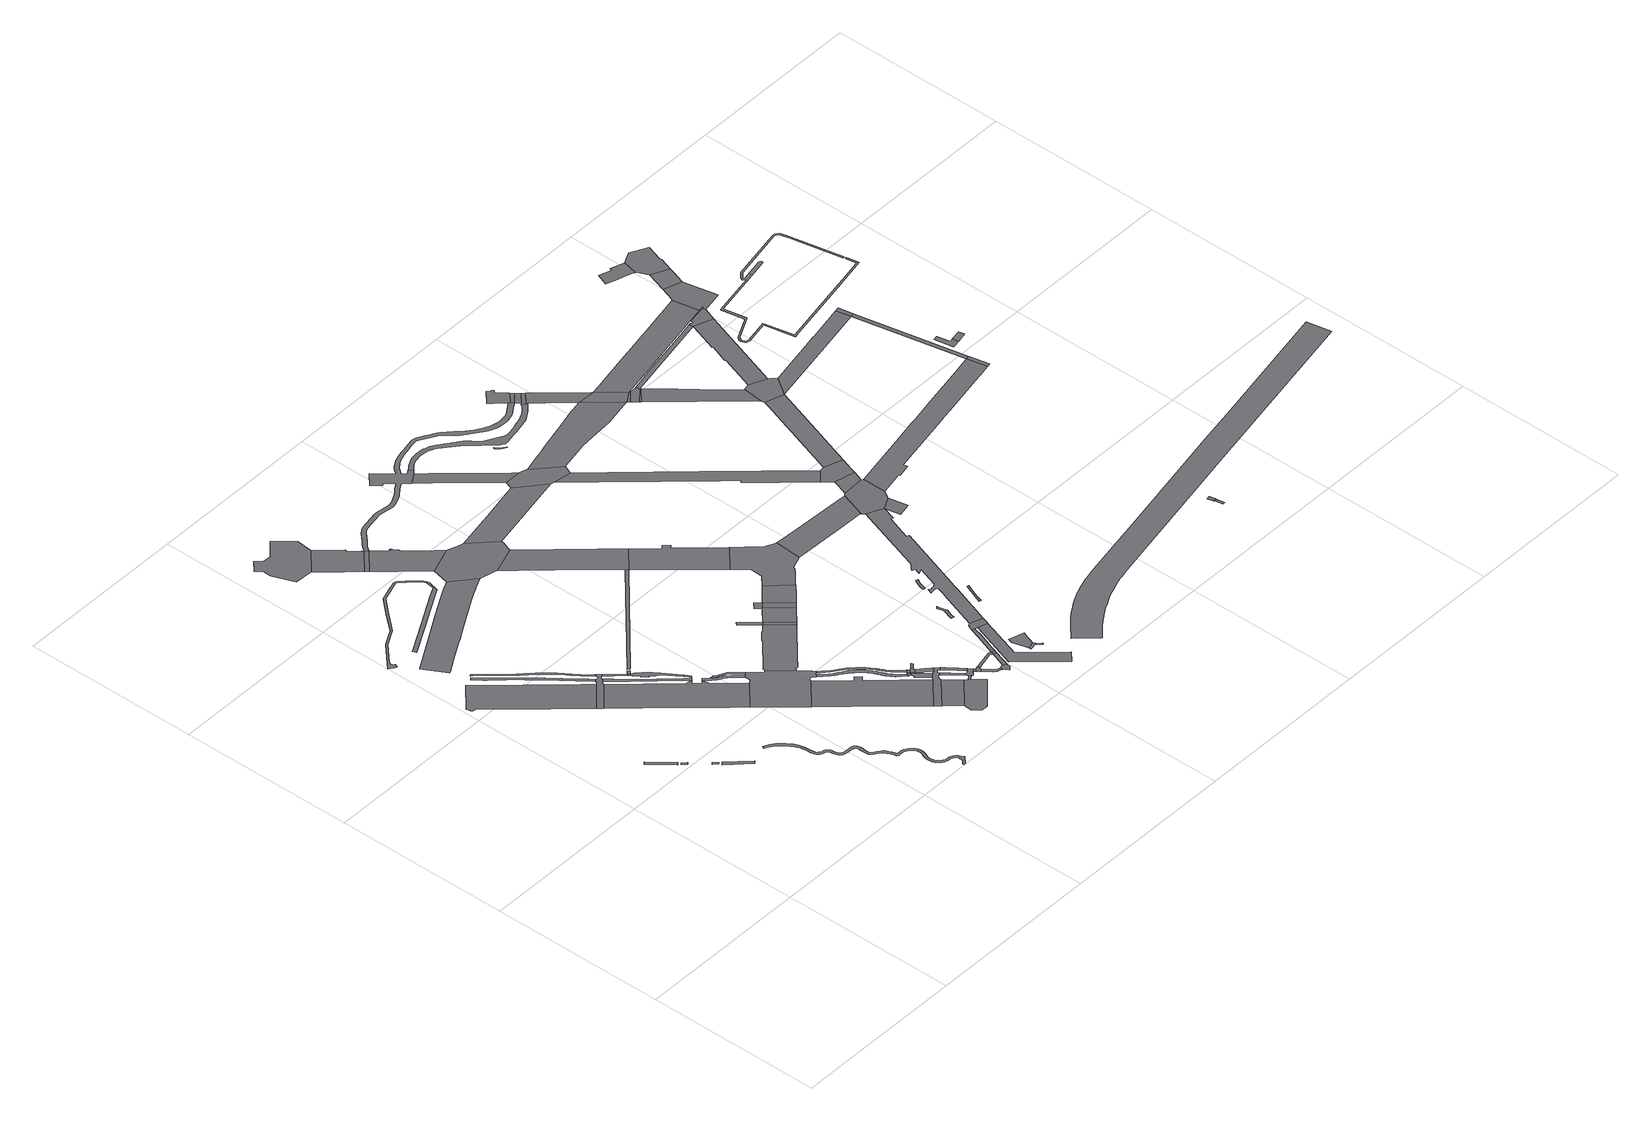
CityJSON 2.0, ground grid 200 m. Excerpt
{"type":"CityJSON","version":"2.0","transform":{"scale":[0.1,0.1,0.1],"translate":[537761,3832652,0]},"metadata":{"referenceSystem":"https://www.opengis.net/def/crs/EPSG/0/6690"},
"CityObjects":{
"road1":{"type":"Road","geometry":[{"type":"MultiSurface","lod":"1","boundaries":[[[0,1,2,3]]]}]},
"road2":{"type":"Road","geometry":[{"type":"MultiSurface","lod":"1","boundaries":[[[4,5,6,7]]]}]},
"road3":{"type":"Road","geometry":[{"type":"MultiSurface","lod":"1","boundaries":[[[8,9,10,11]]]}]},
"road4":{"type":"Road","geometry":[{"type":"MultiSurface","lod":"1","boundaries":[[[12,13,14,15]]]}]},
"road5":{"type":"Road","attributes":{"RoadStructureAttribute.sectionType":"1"},"geometry":[{"type":"MultiSurface","lod":"1","boundaries":[[[16,17,18,19,20,21,22,23,24,25,26]]]}]},
"road6":{"type":"Road","attributes":{"RoadStructureAttribute.sectionType":"1"},"geometry":[{"type":"MultiSurface","lod":"1","boundaries":[[[27,28,29,30,31,32,33,34,35,36,37,38,39,40,41,42,43,44,45,46,47,48]]]}]},
"road7":{"type":"Road","attributes":{"RoadStructureAttribute.sectionType":"1"},"geometry":[{"type":"MultiSurface","lod":"1","boundaries":[[[49,50,51,52,53,54,55,56,57,58,59,60,61,62,63,64,65,66,67,68,69,70,71,72,73,74,75,76,77,78,79,80,81,82,83,84]]]}]},
"road8":{"type":"Road","geometry":[{"type":"MultiSurface","lod":"1","boundaries":[[[84,83,85,86,87,88,89,48,47,90,91,92,26,25,93,94,95,96,97,98,99,100,101,102,103,104,105]]]}]},
"road9":{"type":"Road","geometry":[{"type":"MultiSurface","lod":"1","boundaries":[[[106,107,108,109,110,111,112,113,114,115,116,117,118,119,120,121,122,123,124,125,126,127,128,129,130,131,132,133,134,135,136,137,138,139,140,141,142,143,144,145,146,147,148,149,150,151]]]}]},
"road10":{"type":"Road","attributes":{"RoadStructureAttribute.sectionType":"1"},"geometry":[{"type":"MultiSurface","lod":"1","boundaries":[[[152,153,154,155,156,157,158,159,160,161,162,163,164,165,166,167,168,169,170,171,172,173,174,175,176,177,178,179,180,181,182,183,184,185,186,187,188,189,190,191,192,193,194,195,196,197,198,199,200,201,202,203,204,205,206,207,208,209,210,211,212,213,214,215,216,217,218,219,220,221,222,223,224,225,226,227,228,229,230,231,232,233,234,235,236,237,238,239,240,241,242,243,244,245,246,247,248,249,250,251,252,253,254,255,256,257,258,259,260,261,262,263,264,265,266,267,268,269,270,271,272,273,274,275,276,277,278,279,280,281,282,283,284,285,286,287,288,289,290,291,292,293,294,295,296,297,298,299,300,301,302,303,304,305,306,307,308,309,310,311,312,313,314,315,316,317,318,319,320,321,322,323,324,325,326,327,328,329,330,331,332,333,334,335,336,337,338,339,340,341]]]}]},
"road11":{"type":"Road","attributes":{"RoadStructureAttribute.sectionType":"1"},"geometry":[{"type":"MultiSurface","lod":"1","boundaries":[[[342,343,344,345,346,347,348,349,350,351,352,353,94,93,354,355,356,357,358,359,360,361,362]]]}]},
"road12":{"type":"Road","geometry":[{"type":"MultiSurface","lod":"1","boundaries":[[[105,104,363,364,365,366]]]}]},
"road13":{"type":"Road","attributes":{"RoadStructureAttribute.sectionType":"1"},"geometry":[{"type":"MultiSurface","lod":"1","boundaries":[[[367,368,369,370,371,372,373,374,375,376,377,378,379,380,381,382,383,384,385,386,387,388,389,390,391]]]}]},
"road14":{"type":"Road","geometry":[{"type":"MultiSurface","lod":"1","boundaries":[[[366,365,392,393]]]}]},
"road15":{"type":"Road","attributes":{"RoadStructureAttribute.sectionType":"1"},"geometry":[{"type":"MultiSurface","lod":"1","boundaries":[[[394,395,396,397,398,399,400,401,402,403,99,98]]]}]},
"road16":{"type":"Road","attributes":{"RoadStructureAttribute.sectionType":"1"},"geometry":[{"type":"MultiSurface","lod":"1","boundaries":[[[404,405,366,393]]]}]},
"road17":{"type":"Road","attributes":{"RoadStructureAttribute.sectionType":"1"},"geometry":[{"type":"MultiSurface","lod":"1","boundaries":[[[406,407,408,409,410,411,412,413,414,415,416,417,418,419,420,421,422,393,392]]]}]},
"road18":{"type":"Road","geometry":[{"type":"MultiSurface","lod":"1","boundaries":[[[423,424,425,426,427,428,429,430,431,432,433,434,435,436]]]}]},
"road19":{"type":"Road","attributes":{"RoadStructureAttribute.sectionType":"1"},"geometry":[{"type":"MultiSurface","lod":"1","boundaries":[[[437,438,439,440,441,442,443,444,445,446,447,448,449,450,451,452,453,454,455,456,457]]]}]},
"road20":{"type":"Road","geometry":[{"type":"MultiSurface","lod":"1","boundaries":[[[458,459,460,435,434,461,462,463,464,465,466]]]}]},
"road21":{"type":"Road","attributes":{"RoadStructureAttribute.sectionType":"1"},"geometry":[{"type":"MultiSurface","lod":"1","boundaries":[[[467,468,469,470,471,472,473,474,475,476,477,478,479,480]]]}]},
"road22":{"type":"Road","geometry":[{"type":"MultiSurface","lod":"1","boundaries":[[[481,482,480,479,457,456,483,484,485,486,487,488,362,361,489,490,491,492,493,494,495,496,497,498,499,500,501,502,503,504,505]]]}]},
"road23":{"type":"Road","geometry":[{"type":"MultiSurface","lod":"1","boundaries":[[[466,465,506,507]]]}]},
"road24":{"type":"Road","attributes":{"RoadStructureAttribute.sectionType":"1"},"geometry":[{"type":"MultiSurface","lod":"1","boundaries":[[[508,509,510,511,512,513,514,515,516,517,518,519,520,521,522,523,524,525,507,506]]]}]},
"road25":{"type":"Road","attributes":{"RoadStructureAttribute.sectionType":"1"},"geometry":[{"type":"MultiSurface","lod":"1","boundaries":[[[526,527,528,529,530,531,532,533,491,490,534,535,536,537,538,539]]]}]},
"road26":{"type":"Road","attributes":{"RoadStructureAttribute.sectionType":"1"},"geometry":[{"type":"MultiSurface","lod":"1","boundaries":[[[540,541,542,543,544,545,546]]]}]},
"road27":{"type":"Road","attributes":{"RoadStructureAttribute.sectionType":"1"},"geometry":[{"type":"MultiSurface","lod":"1","boundaries":[[[547,548,549,550,551,552,553,554,555,556,557,558,559,560,561,562,563,564,565,566,567,568,569,570,571,572,573,574,498,497,575,576,577,578,579,580,581,582,583,584,585,586,587,588,589,590,591,592,593,594,595]]]}]},
"road28":{"type":"Road","geometry":[{"type":"MultiSurface","lod":"1","boundaries":[[[596,513,512,367,391,597,598,599,600,601,602,603]]]}]},
"road29":{"type":"Road","attributes":{"RoadStructureAttribute.sectionType":"1"},"geometry":[{"type":"MultiSurface","lod":"1","boundaries":[[[604,605,606,607,608,609,610,611,612,613,614,615,616,617,618,619,620,621,622,623,624,502,501,625,626,627,628,629,630,631,632,633,634,635,636,637,638,639,640,641,642,643,644,645,646,647,648,649,650,651,652,653]]]}]},
"road30":{"type":"Road","attributes":{"RoadStructureAttribute.sectionType":"1"},"geometry":[{"type":"MultiSurface","lod":"1","boundaries":[[[654,655,656,657,658,659,660,505,504,661,662,663,664,665]]]}]},
"road31":{"type":"Road","attributes":{"RoadStructureAttribute.sectionType":"1"},"geometry":[{"type":"MultiSurface","lod":"1","boundaries":[[[666,667,668,669]]]}]},
"road32":{"type":"Road","geometry":[{"type":"MultiSurface","lod":"1","boundaries":[[[670,671,672,673,674,675,676,677,539,538,667,666,678,679,680,681,682,683,684,685,686,687,688,689,690,691,692]]]}]},
"road33":{"type":"Road","geometry":[{"type":"MultiSurface","lod":"1","boundaries":[[[595,594,693,694,695,696,697]]]}]},
"road34":{"type":"Road","geometry":[{"type":"MultiSurface","lod":"1","boundaries":[[[669,668,698,699,700,701,702,703,704]]]}]},
"road35":{"type":"Road","attributes":{"RoadStructureAttribute.sectionType":"1"},"geometry":[{"type":"MultiSurface","lod":"1","boundaries":[[[705,697,696,706]]]}]},
"road36":{"type":"Road","geometry":[{"type":"MultiSurface","lod":"1","boundaries":[[[653,652,705,706,707,708]]]}]},
"road37":{"type":"Road","geometry":[{"type":"MultiSurface","lod":"1","boundaries":[[[709,710,711,696,695,712,713,714,715,716,717,718,677,676]]]}]},
"road38":{"type":"Road","attributes":{"RoadStructureAttribute.sectionType":"1"},"geometry":[{"type":"MultiSurface","lod":"1","boundaries":[[[719,720,654,721]]]}]},
"road39":{"type":"Road","geometry":[{"type":"MultiSurface","lod":"1","boundaries":[[[722,723,708,707,724,725,726,727]]]}]},
"road40":{"type":"Road","geometry":[{"type":"MultiSurface","lod":"1","boundaries":[[[728,729,730,725,724,731,732,733,734,735,672,671]]]}]},
"road41":{"type":"Road","geometry":[{"type":"MultiSurface","lod":"1","boundaries":[[[736,737,722,727]]]}]},
"road42":{"type":"Road","attributes":{"RoadStructureAttribute.sectionType":"1"},"geometry":[{"type":"MultiSurface","lod":"1","boundaries":[[[738,739,740,741,742,743,744,745,599,598,746,747,748,749,750,751,752,753,754,755,756,757,758,759,760,540,546,761]]]}]},
"road43":{"type":"Road","geometry":[{"type":"MultiSurface","lod":"1","boundaries":[[[721,654,665,762]]]}]},
"road44":{"type":"Road","attributes":{"RoadStructureAttribute.sectionType":"1"},"geometry":[{"type":"MultiSurface","lod":"1","boundaries":[[[763,683,682,764,765,766,767,768]]]}]},
"road45":{"type":"Road","geometry":[{"type":"MultiSurface","lod":"1","boundaries":[[[769,704,703,770]]]}]},
"road46":{"type":"Road","attributes":{"RoadStructureAttribute.sectionType":"1"},"geometry":[{"type":"MultiSurface","lod":"1","boundaries":[[[771,772,692,691,773,774,775,776]]]}]},
"road47":{"type":"Road","geometry":[{"type":"MultiSurface","lod":"1","boundaries":[[[776,775,777,778,779,768,767,780,769,770,781,782,783,784,785,786,787,788,789,790]]]}]},
"road48":{"type":"Road","attributes":{"RoadStructureAttribute.sectionType":"1"},"geometry":[{"type":"MultiSurface","lod":"1","boundaries":[[[791,721,762,792,793]]]}]},
"road49":{"type":"Road","attributes":{"RoadStructureAttribute.sectionType":"1"},"geometry":[{"type":"MultiSurface","lod":"1","boundaries":[[[790,789,794,795]]]}]},
"road50":{"type":"Road","geometry":[{"type":"MultiSurface","lod":"1","boundaries":[[[796,797,798,799,800,801,802,803]]]}]},
"road51":{"type":"Road","geometry":[{"type":"MultiSurface","lod":"1","boundaries":[[[804,795,794,805,806,807,808,809,810]]]}]},
"road52":{"type":"Road","attributes":{"RoadStructureAttribute.sectionType":"1"},"geometry":[{"type":"MultiSurface","lod":"1","boundaries":[[[811,812,813,814,815,807,806,816,817,818,819,820,821,822,823]]]}]},
"road53":{"type":"Road","attributes":{"RoadStructureAttribute.sectionType":"1"},"geometry":[{"type":"MultiSurface","lod":"1","boundaries":[[[803,802,791,793,824,825,826]]]}]},
"road54":{"type":"Road","geometry":[{"type":"MultiSurface","lod":"1","boundaries":[[[827,828,829,830,823,822,831,832,833,834,835,836,837,838]]]}]},
"road55":{"type":"Road","attributes":{"RoadStructureAttribute.sectionType":"1"},"geometry":[{"type":"MultiSurface","lod":"1","boundaries":[[[839,840,841,804,810,842,843,844,845,846,847,848,849]]]}]},
"road56":{"type":"Road","attributes":{"RoadStructureAttribute.sectionType":"1"},"geometry":[{"type":"MultiSurface","lod":"1","boundaries":[[[850,826,825,851,852,853,854,855]]]}]},
"road57":{"type":"Road","attributes":{"RoadStructureAttribute.sectionType":"1"},"geometry":[{"type":"MultiSurface","lod":"1","boundaries":[[[848,856,857,858,838,837,859,860,861,862]]]}]},
"road58":{"type":"Road","attributes":{"RoadStructureAttribute.sectionType":"1"},"geometry":[{"type":"MultiSurface","lod":"1","boundaries":[[[863,864,603,602,865,866,867]]]}]},
"road59":{"type":"Road","geometry":[{"type":"MultiSurface","lod":"1","boundaries":[[[849,848,862,868]]]}]},
"road60":{"type":"Road","geometry":[{"type":"MultiSurface","lod":"1","boundaries":[[[869,870,871,872,873,874,875,876,877,761,546,878,879,880,881,882]]]}]},
"road61":{"type":"Road","attributes":{"RoadStructureAttribute.sectionType":"1"},"geometry":[{"type":"MultiSurface","lod":"1","boundaries":[[[883,884,849,868,885,886,887]]]}]},
"road62":{"type":"Road","attributes":{"RoadStructureAttribute.sectionType":"1"},"geometry":[{"type":"MultiSurface","lod":"1","boundaries":[[[888,889,890,891,892,893,894,895,896,897]]]}]},
"road63":{"type":"Road","attributes":{"RoadStructureAttribute.sectionType":"1"},"geometry":[{"type":"MultiSurface","lod":"1","boundaries":[[[898,899,900,901,902,903,904,905,906,907,908,909,910,911,912,913,914,915,916,917,918,919,920,921,922,923,924,925,926,927,928,929,930,931,932,933,934,935,936,937,938,939,940,941,942,943,944,945,946,947,948,949,950,951,952,953,954,955,956,957,958,959,960,961,962,963,964,965,966,967,968,969,466,507,970,971,972,973,974,975,976,977,978,979,980,981,982,983,984,985,986,987,988,989,990,991,992,993,994,995,996,997,998,999,1000,1001,1002,1003,1004,1005,1006,1007,1008,1009,1010,1011,1012,1013,1014,1015,1016,1017,1018,1019,1020,1021,1022,1023,1024,1025,1026,1027,1028,1029,1030,1031,1032,1033,1034,1035,1036,1037,1038,1039,1040,1041]]]}]},
"road64":{"type":"Road","geometry":[{"type":"MultiSurface","lod":"1","boundaries":[[[1042,1043,1044,1045,1046]]]}]},
"road65":{"type":"Road","attributes":{"RoadStructureAttribute.sectionType":"1"},"geometry":[{"type":"MultiSurface","lod":"1","boundaries":[[[1047,1048,1049,1050,1051,1052,1053,1054,1055,991,990]]]}]},
"road66":{"type":"Road","attributes":{"RoadStructureAttribute.sectionType":"1"},"geometry":[{"type":"MultiSurface","lod":"1","boundaries":[[[1056,1057,1058,1059,1060,1061,1062,1063,1064,1043,1042]]]}]},
"road67":{"type":"Road","geometry":[{"type":"MultiSurface","lod":"1","boundaries":[[[1065,1066,1067,1068,1069,1070,1046,1045]]]}]},
"road68":{"type":"Road","geometry":[{"type":"MultiSurface","lod":"1","boundaries":[[[1071,1072,1073,1074,1075,1076,1077,1078,1079,1080,1081,1082,882,881,1083,1084,1085,1086,1087,1088,1089,850,855,1090,1091,1092,1093,1094,1095]]]}]},
"road69":{"type":"Road","geometry":[{"type":"MultiSurface","lod":"1","boundaries":[[[1096,1097,1098,883,887,888,897,1099,1100]]]}]},
"road70":{"type":"Road","geometry":[{"type":"MultiSurface","lod":"1","boundaries":[[[1101,1102,1103,1104,1105,1106,1107,1108,1109,1110,1111,1112,1113,1114,1115]]]}]},
"road71":{"type":"Road","geometry":[{"type":"MultiSurface","lod":"1","boundaries":[[[1049,1116,1117,863,867,1118,1119,1120,1121,1122,1123,1124,1125,1126,1050]]]}]},
"road72":{"type":"Road","geometry":[{"type":"MultiSurface","lod":"1","boundaries":[[[1127,1128,1129,1130,1131,1132,1133,1134,1135,1136,1137,1138]]]}]},
"road73":{"type":"Road","geometry":[{"type":"MultiSurface","lod":"1","boundaries":[[[1139,1140,1141,1142,1143,1144,1145,1146]]]}]},
"road74":{"type":"Road","attributes":{"RoadStructureAttribute.sectionType":"1"},"geometry":[{"type":"MultiSurface","lod":"1","boundaries":[[[1147,1148,1149,1150,1151,1152,1153,1154,1155,1156,1157,1158,1159,1160,1161,1162,1163,1164,1165,1166,1167,1168,1169,1170,1171,1172,1173,1174,1175,1176,1177,1178,1179,1180,1181,1182,1183,1184,1185,1186,1187,1188,1189,1190,993,992,1191,1192,1193,1194,1195,1196,1197,1198,1199,1200,1201,1202,1203,1204,1205,1206,1207,1208,1209,1210,1211,1212,1213,1214,1215,1216,1217,1218,1219,1220,1221,1222,1223,1224,1225,1226]]]}]},
"road75":{"type":"Road","geometry":[{"type":"MultiSurface","lod":"1","boundaries":[[[1227,1228,1229,1230,1231,1232,1233,1234,1235,1236,1237]]]}]},
"road76":{"type":"Road","attributes":{"RoadStructureAttribute.sectionType":"1"},"geometry":[{"type":"MultiSurface","lod":"1","boundaries":[[[1238,1239,1240,1241,1242,1243,1244,1245,1246,1247,1248,1249,1250,1251,1252,1253,1254,1255,1256,1257,1258,1259,1260,1261,1262,1263,1264,1265,1266,1267,1268,1096,1100,1269,1270,1271,1272,1273,1274,1275,1276]]]}]},
"road77":{"type":"Road","attributes":{"RoadStructureAttribute.sectionType":"1"},"geometry":[{"type":"MultiSurface","lod":"1","boundaries":[[[1277,1278,1095,1094,1279,1280,1281,1282,1283]]]}]},
"road78":{"type":"Road","attributes":{"RoadStructureAttribute.sectionType":"1"},"geometry":[{"type":"MultiSurface","lod":"1","boundaries":[[[1118,1284,1285,1286,1287,1288,1289,1290,1291,1292,1293,1294,1295,1296,1297,1298,1299,1300,1301,1119]]]}]},
"road79":{"type":"Road","attributes":{"RoadStructureAttribute.sectionType":"1"},"geometry":[{"type":"MultiSurface","lod":"1","boundaries":[[[1302,1303,1304,1305,1306,1307,1308,1309,1310,1311,1124,1123,1312,1313,1314,1315,1316]]]}]},
"road80":{"type":"Road","attributes":{"RoadStructureAttribute.sectionType":"7"},"geometry":[{"type":"MultiSurface","lod":"1","boundaries":[[[1317,1318,1319,1320,1321,1322,1323,1324,1325,1326,1327,1328,1329,1330,1331,1332,1041]]]}]},
"road81":{"type":"Road","geometry":[{"type":"MultiSurface","lod":"1","boundaries":[[[1317,1041,1040,1333]]]}]},
"road82":{"type":"Road","attributes":{"RoadStructureAttribute.sectionType":"7"},"geometry":[{"type":"MultiSurface","lod":"1","boundaries":[[[1333,1040,1334,1335]]]}]},
"road83":{"type":"Road","geometry":[{"type":"MultiSurface","lod":"1","boundaries":[[[1336,1335,1334,1337,1226,1225,1338,1339,1340]]]}]},
"road84":{"type":"Road","geometry":[{"type":"MultiSurface","lod":"1","boundaries":[[[1341,1342,1343,1283,1282,1344,1345,1238,1276,1346,1347,1348]]]}]},
"road85":{"type":"Road","geometry":[{"type":"MultiSurface","lod":"1","boundaries":[[[1349,1350,1346,1276]]]}]},
"road86":{"type":"Road","geometry":[{"type":"MultiSurface","lod":"1","boundaries":[[[1351,1352,1342,1341,1353]]]}]},
"road87":{"type":"Road","attributes":{"RoadStructureAttribute.sectionType":"7"},"geometry":[{"type":"MultiSurface","lod":"1","boundaries":[[[1354,1355,1356,1357,1358,1359,1360,1361,1362,1340,1339,1363,1364,1365,1366,1302,1367]]]}]},
"road88":{"type":"Road","attributes":{"RoadStructureAttribute.sectionType":"1"},"geometry":[{"type":"MultiSurface","lod":"1","boundaries":[[[1368,1369,1296,1295,1351,1353,1370,1371]]]}]},
"road89":{"type":"Road","geometry":[{"type":"MultiSurface","lod":"1","boundaries":[[[1302,1316,1372,1367]]]}]},
"road90":{"type":"Road","attributes":{"RoadStructureAttribute.sectionType":"7"},"geometry":[{"type":"MultiSurface","lod":"1","boundaries":[[[1373,1372,1316,1374,1375]]]}]},
"road91":{"type":"Road","geometry":[{"type":"MultiSurface","lod":"1","boundaries":[[[1376,1377,1378,1375,1374,1379,1380,1381]]]}]},
"road92":{"type":"Road","attributes":{"RoadStructureAttribute.sectionType":"7"},"geometry":[{"type":"MultiSurface","lod":"1","boundaries":[[[1382,1383,1381,1380,1384,1385]]]}]},
"road93":{"type":"Road","attributes":{"RoadStructureAttribute.sectionType":"1"},"geometry":[{"type":"MultiSurface","lod":"1","boundaries":[[[1386,1387,1388,1368,1371,1389]]]}]},
"road94":{"type":"Road","attributes":{"RoadStructureAttribute.sectionType":"1"},"geometry":[{"type":"MultiSurface","lod":"1","boundaries":[[[1390,1391,1392,1393,1394,1395,1396,1397,1398,1399,1385,1384]]]}]},
"road95":{"type":"Road","geometry":[{"type":"MultiSurface","lod":"1","boundaries":[[[1400,1401,1402,1392,1391,1386,1389,1403,1404,1405,1406]]]}]},
"road96":{"type":"Road","geometry":[{"type":"MultiSurface","lod":"1","boundaries":[[[1407,1408,1409,1376,1381,1410,1411,1412,1413]]]}]},
"road97":{"type":"Road","attributes":{"RoadStructureAttribute.sectionType":"1"},"geometry":[{"type":"MultiSurface","lod":"1","boundaries":[[[1414,1415,1416,1417,1418,1419,1420,1421,1422,1367,1372,1423,1424,1425,1426,1427,1428,1429]]]}]},
"road98":{"type":"Road","attributes":{"RoadStructureAttribute.sectionType":"1"},"geometry":[{"type":"MultiSurface","lod":"1","boundaries":[[[1430,1431,1432,1433,1434,1435,1436,1437,1438,1348,1347,1439,1440,1441,1442,1443,1444,1445,1446,1447,1448,1449]]]}]},
"road99":{"type":"Road","geometry":[{"type":"MultiSurface","lod":"1","boundaries":[[[1450,1451,1452,1453]]]}]},
"road100":{"type":"Road","geometry":[{"type":"MultiSurface","lod":"1","boundaries":[[[1454,1455,1456,1457]]]}]},
"road101":{"type":"Road","geometry":[{"type":"MultiSurface","lod":"1","boundaries":[[[1457,1456,1451,1450,1458]]]}]},
"road102":{"type":"Road","attributes":{"RoadStructureAttribute.sectionType":"1"},"geometry":[{"type":"MultiSurface","lod":"1","boundaries":[[[1459,1460,1461,1462,1463,1464,1465,1400,1406,1466]]]}]},
"road103":{"type":"Road","attributes":{"RoadStructureAttribute.sectionType":"1"},"geometry":[{"type":"MultiSurface","lod":"1","boundaries":[[[1467,1468,1469,1470,1471,1472,1473,1474,1475,1476,1477,1478,1479,1480,1481,1482,1483,1484,1485,1486,1487,1488,1489,1490,1491,1492,1493,1494,1495,1496,1497,1498,1499,1500,1501,1502,1503,1504,1505,1506,1507,1508,1509,1510,1511,1512,1513,1514,1515,1516,1517,1518,1519,1520,1521,1522,1523,1524]]]}]},
"road104":{"type":"Road","attributes":{"RoadStructureAttribute.sectionType":"1"},"geometry":[{"type":"MultiSurface","lod":"1","boundaries":[[[1525,1526,1527,1528,1529,1403,1389,1530,1531]]]}]},
"road105":{"type":"Road","geometry":[{"type":"MultiSurface","lod":"1","boundaries":[[[1532,1533,1534,1535,1536,1537,1407,1413,1460,1459,1538]]]}]},
"road106":{"type":"Road","attributes":{"RoadStructureAttribute.sectionType":"7"},"geometry":[{"type":"MultiSurface","lod":"1","boundaries":[[[1539,1540,1541,1542,1543,1544,1545,1546]]]}]},
"road107":{"type":"Road","geometry":[{"type":"MultiSurface","lod":"1","boundaries":[[[1547,1548,1549,1550,1414,1429,1551,1552,1553,1532,1538,1554,1555,1556,1557]]]}]},
"road108":{"type":"Road","attributes":{"RoadStructureAttribute.sectionType":"1"},"geometry":[{"type":"MultiSurface","lod":"1","boundaries":[[[1558,1559,1560,1561,1547,1562,1557]]]}]},
"road109":{"type":"Road","geometry":[{"type":"MultiSurface","lod":"1","boundaries":[[[1563,1430,1449,1564]]]}]},
"road110":{"type":"Road","geometry":[{"type":"MultiSurface","lod":"1","boundaries":[[[1565,1543,1542,1566,1561,1560,1567,1568,1569,1570,1571]]]}]},
"road111":{"type":"Road","attributes":{"RoadStructureAttribute.sectionType":"1"},"geometry":[{"type":"MultiSurface","lod":"1","boundaries":[[[1572,1531,1430,1563]]]}]},
"road112":{"type":"Road","geometry":[{"type":"MultiSurface","lod":"1","boundaries":[[[1573,1525,1531,1572]]]}]},
"road113":{"type":"Road","attributes":{"RoadStructureAttribute.sectionType":"1"},"geometry":[{"type":"MultiSurface","lod":"1","boundaries":[[[1574,1575,1576,1577,1578,1579,1580]]]}]},
"road114":{"type":"Road","attributes":{"RoadStructureAttribute.sectionType":"1"},"geometry":[{"type":"MultiSurface","lod":"1","boundaries":[[[1581,1582,1583,1584,1585,1586,1587,1588,1589,1590,1591,1592,1593,1594,1595,1596,1597,1598,1599,1600,1601,1602,1603,1604,1605,1606,1607,1608,1609,1610,1611,1612,1613,1614,1615,1616,1617,1618,1619,1620,1621,1622,1623,1624,1625,1626,1627,1628,1629,1630,1631,1632,1633,1634,1635,1636,1637,1638,1639,1640,1641,1642,1643,1644,1645,1646,1647,1648,1649,1650,1651,1652,1653,1654,1655,1656,1657,1658,1659,1660,1661,1662,1663,1664,1665,1666,1667,1668,1669,1670,1671,1672,1673,1674,1675,1676,1677,1678,1679,1680,1681,1682,1683,1684,1685,1686,1687,1688,1689,1690]]]}]},
"road115":{"type":"Road","geometry":[{"type":"MultiSurface","lod":"1","boundaries":[[[1691,1580,1579,1692]]]}]}
},
"vertices":[
[774,2110,0],[800,2133,0],[597,2388,0],[566,2360,0],
[820,2106,0],[799,2088,0],[844,2041,0],[865,2059,0],
[1000,1864,0],[1045,1815,0],[1064,1833,0],[1020,1881,0],
[1277,1556,0],[1310,1584,0],[1089,1810,0],[1059,1784,0],
[1065,3597,0],[319,4439,0],[51,4204,0],[64,4189,0],[62,4154,0],[80,4134,0],[113,4133,0],[447,3754,0],[592,3592,0],[891,3255,0],[1158,3491,0],
[1166,3598,0],[1007,3797,0],[903,3929,0],[804,4047,0],[764,4095,0],[431,4472,0],[409,4452,0],[484,4369,0],[490,4361,0],[489,4353,0],[510,4330,0],[516,4329,0],[520,4328,0],[588,4253,0],[638,4195,0],[759,4057,0],[760,4055,0],[975,3791,0],[1070,3671,0],[1129,3597,0],[1186,3521,0],[1207,3544,0],
[1252,3598,0],[1167,3707,0],[1117,3772,0],[1034,3886,0],[996,3934,0],[961,3974,0],[898,4044,0],[886,4056,0],[832,4111,0],[821,4123,0],[790,4151,0],[768,4174,0],[723,4223,0],[614,4344,0],[469,4508,0],[453,4496,0],[469,4479,0],[678,4244,0],[697,4222,0],[747,4169,0],[767,4148,0],[776,4139,0],[804,4114,0],[835,4081,0],[865,4049,0],[881,4032,0],[916,3994,0],[971,3931,0],[1023,3867,0],[1074,3799,0],[1099,3763,0],[1148,3698,0],[1160,3683,0],[1227,3598,0],[1247,3575,0],[1262,3589,0],
[1252,3562,0],[1251,3551,0],[1245,3543,0],[1231,3534,0],[1218,3536,0],[1184,3509,0],[1178,3498,0],[1168,3492,0],[939,3201,0],[1206,3437,0],[1208,3450,0],[1218,3466,0],[1223,3468,0],[1233,3468,0],[1255,3496,0],[1253,3503,0],[1255,3511,0],[1263,3518,0],[1275,3526,0],[1290,3529,0],[1305,3543,0],
[723,5308,0],[846,5376,0],[934,5426,0],[1198,5569,0],[1208,5574,0],[1237,5702,0],[1231,5739,0],[1220,5762,0],[1108,5883,0],[1051,5945,0],[1027,5958,0],[995,5958,0],[899,5927,0],[762,5883,0],[604,5704,0],[490,5569,0],[448,5519,0],[267,5420,0],[4,5169,0],[59,5136,0],[77,5127,0],[87,5121,0],[106,5162,0],[83,5175,0],[82,5188,0],[81,5201,0],[89,5224,0],[279,5404,0],[460,5504,0],[512,5565,0],[616,5686,0],[777,5865,0],[886,5900,0],[1003,5938,0],[1022,5939,0],[1039,5930,0],[1093,5871,0],[1204,5751,0],[1213,5733,0],[1218,5703,0],[1199,5620,0],[1093,5562,0],[719,5355,0],[384,5171,0],[355,5161,0],[378,5118,0],
[1535,1625,0],[1562,1607,0],[1586,1591,0],[1609,1573,0],[1632,1550,0],[1651,1530,0],[1669,1507,0],[1687,1484,0],[1702,1460,0],[1716,1434,0],[1733,1399,0],[1744,1368,0],[1748,1349,0],[1753,1312,0],[1759,1246,0],[1764,1225,0],[1768,1207,0],[1776,1190,0],[1786,1179,0],[1798,1168,0],[1813,1160,0],[1831,1152,0],[1852,1147,0],[1864,1143,0],[1872,1135,0],[1879,1125,0],[1885,1105,0],[1887,1080,0],[1891,1061,0],[1899,1040,0],[1910,1021,0],[1920,1009,0],[1933,997,0],[1950,989,0],[1968,985,0],[2003,978,0],[2023,979,0],[2037,981,0],[2056,979,0],[2073,972,0],[2086,961,0],[2095,949,0],[2100,933,0],[2102,918,0],[2100,904,0],[2100,857,0],[2103,820,0],[2108,805,0],[2117,793,0],[2131,777,0],[2179,748,0],[2205,729,0],[2219,714,0],[2229,700,0],[2237,681,0],[2250,650,0],[2263,612,0],[2268,590,0],[2278,579,0],[2289,575,0],[2308,575,0],[2345,575,0],[2371,570,0],[2392,559,0],[2408,547,0],[2421,533,0],[2438,508,0],[2450,483,0],[2456,462,0],[2456,442,0],[2452,421,0],[2444,405,0],[2434,383,0],[2424,354,0],[2420,328,0],[2421,305,0],[2426,277,0],[2430,265,0],[2439,242,0],[2453,222,0],[2466,205,0],[2484,189,0],[2502,176,0],[2533,166,0],[2557,162,0],[2583,160,0],[2607,152,0],[2620,140,0],[2633,125,0],[2639,107,0],[2640,91,0],[2638,76,0],[2632,61,0],[2623,47,0],[2610,36,0],[2593,24,0],[2599,5,0],[2615,10,0],[2693,79,0],[2668,106,0],[2665,124,0],[2659,140,0],[2642,161,0],[2622,178,0],[2589,189,0],[2561,192,0],[2540,196,0],[2516,203,0],[2503,212,0],[2488,225,0],[2477,239,0],[2465,256,0],[2458,275,0],[2455,285,0],[2450,308,0],[2450,327,0],[2453,347,0],[2462,372,0],[2471,391,0],[2481,411,0],[2486,439,0],[2486,466,0],[2479,494,0],[2465,523,0],[2445,552,0],[2428,569,0],[2408,584,0],[2381,598,0],[2348,605,0],[2308,605,0],[2295,605,0],[2292,620,0],[2279,661,0],[2265,693,0],[2255,715,0],[2243,733,0],[2225,752,0],[2195,773,0],[2151,800,0],[2140,812,0],[2135,820,0],[2132,826,0],[2130,860,0],[2134,908,0],[2133,939,0],[2128,962,0],[2120,977,0],[2113,988,0],[2104,997,0],[2094,1002,0],[2077,1007,0],[2050,1008,0],[2020,1010,0],[1992,1010,0],[1976,1010,0],[1962,1015,0],[1947,1026,0],[1937,1037,0],[1927,1051,0],[1922,1062,0],[1918,1080,0],[1917,1093,0],[1917,1106,0],[1915,1119,0],[1910,1135,0],[1900,1149,0],[1892,1158,0],[1876,1169,0],[1862,1175,0],[1847,1178,0],[1830,1185,0],[1814,1195,0],[1806,1204,0],[1798,1213,0],[1793,1223,0],[1791,1240,0],[1784,1305,0],[1776,1354,0],[1769,1388,0],[1759,1422,0],[1742,1463,0],[1727,1487,0],[1698,1529,0],[1673,1559,0],[1639,1593,0],[1615,1613,0],[1588,1629,0],[1555,1649,0],[1520,1666,0],[1508,1638,0],
[1887,2667,0],[1884,2692,0],[1878,2723,0],[1872,2744,0],[1842,2717,0],[1775,2793,0],[1805,2821,0],[1803,2822,0],[1783,2830,0],[1764,2832,0],[1738,2835,0],[1464,3144,0],[1179,2930,0],[1191,2917,0],[1469,2602,0],[1516,2549,0],[1580,2477,0],[1679,2365,0],[1748,2287,0],[1879,2139,0],[2146,2375,0],
[1368,3440,0],[1439,3365,0],[1463,3340,0],[1474,3362,0],
[1356,5581,0],[1238,5523,0],[1236,5522,0],[1159,5482,0],[911,5340,0],[634,5181,0],[455,5079,0],[365,5027,0],[208,4937,0],[357,4677,0],[362,4680,0],[370,4685,0],[513,4766,0],[517,4769,0],[753,4903,0],[776,4917,0],[783,4921,0],[949,5016,0],[1060,5080,0],[1303,5219,0],[1401,5270,0],[1442,5291,0],[1472,5305,0],[1602,5366,0],[1606,5365,0],
[1476,3324,0],[1493,3340,0],
[1296,3396,0],[1375,3305,0],[1407,3264,0],[1760,2879,0],[1810,2826,0],[1833,2847,0],[1785,2900,0],[1433,3287,0],[1399,3327,0],[1321,3419,0],
[1523,3368,0],[1508,3390,0],
[1484,3300,0],[1535,3242,0],[1525,3232,0],[1575,3171,0],[1586,3181,0],[1628,3138,0],[1670,3109,0],[1804,2917,0],[1834,2872,0],[1843,2857,0],[1858,2871,0],[1821,2932,0],[1783,2990,0],[1691,3129,0],[1646,3192,0],[1587,3261,0],[1530,3314,0],
[685,7267,0],[525,7126,0],[521,7122,0],[419,7127,0],[361,7196,0],[247,7097,0],[258,7087,0],[271,7076,0],[311,7031,0],[305,6931,0],[404,6684,0],[606,6672,0],[845,6883,0],[863,7067,0],
[2120,2576,0],[2086,2610,0],[2061,2630,0],[2045,2641,0],[2026,2650,0],[2009,2660,0],[1993,2670,0],[1977,2683,0],[1951,2709,0],[1900,2770,0],[1875,2748,0],[1936,2677,0],[1960,2656,0],[1978,2643,0],[1996,2630,0],[2020,2620,0],[2044,2606,0],[2064,2589,0],[2097,2554,0],[2184,2461,0],[2208,2483,0],
[1161,6501,0],[1065,6610,0],[1068,6633,0],[803,6449,0],[819,6431,0],[821,6433,0],[841,6410,0],[949,6287,0],[1173,6486,0],
[2124,2639,0],[2055,2672,0],[2030,2686,0],[2013,2696,0],[1995,2713,0],[1979,2710,0],[1962,2714,0],[1990,2688,0],[2010,2673,0],[2037,2659,0],[2060,2648,0],[2116,2618,0],[2222,2496,0],[2240,2512,0],
[2372,2371,0],[2370,2369,0],[2198,2446,0],[2183,2435,0],[2188,2418,0],[2186,2403,0],[2176,2390,0],[2164,2383,0],[2187,1789,0],[2274,1692,0],[2560,1947,0],[2567,1962,0],[2578,1973,0],[2598,1974,0],[2620,1966,0],[2630,1957,0],[2641,1945,0],[2668,1970,0],[2668,1979,0],[2676,1984,0],[2688,1979,0],[2700,2002,0],[2674,2034,0],[2580,2151,0],[2381,2379,0],
[981,6252,0],[1205,6450,0],
[1161,6047,0],[1169,6038,0],[1179,6027,0],[1180,6026,0],[1397,5777,0],[1705,5885,0],[1652,5945,0],[1631,5969,0],[1490,6129,0],[1473,6147,0],[1434,6192,0],[1414,6214,0],[1412,6242,0],[1378,6280,0],[1371,6312,0],[1353,6318,0],[1357,6279,0],[1310,6332,0],
[3225,1195,0],[3205,1217,0],[3188,1236,0],[3136,1295,0],[2893,1571,0],[2934,1607,0],[2881,1666,0],[2840,1631,0],[2463,1478,0],[2533,1399,0],[2818,1077,0],[2943,936,0],[3058,805,0],[3345,1058,0],
[2623,4380,0],[1529,3409,0],[1526,3407,0],[1529,3404,0],[1541,3389,0],[1546,3385,0],[2643,4357,0],
[3238,1312,0],[3220,1330,0],[3198,1355,0],[3171,1385,0],[3154,1411,0],[3138,1436,0],[3119,1475,0],[3104,1506,0],[3103,1508,0],[3099,1516,0],[3090,1536,0],[3082,1551,0],[3062,1589,0],[3042,1624,0],[3023,1653,0],[2999,1680,0],[2975,1709,0],[2948,1734,0],[2921,1760,0],[2882,1790,0],[2834,1823,0],[2828,1827,0],[2792,1849,0],[2769,1863,0],[2751,1877,0],[2724,1904,0],[2697,1930,0],[2679,1955,0],[2683,1899,0],[2742,1846,0],[2780,1819,0],[2801,1804,0],[2828,1788,0],[2849,1771,0],[2883,1745,0],[2927,1706,0],[2965,1664,0],[2992,1634,0],[3016,1598,0],[3041,1552,0],[3049,1538,0],[3059,1517,0],[3062,1510,0],[3093,1446,0],[3118,1398,0],[3145,1360,0],[3183,1321,0],[3236,1278,0],[3249,1305,0],
[1847,5840,0],[1762,5330,0],[1805,5320,0],[2113,5424,0],[2123,5452,0],[2153,5545,0],[2161,5567,0],[1891,5826,0],
[3240,1397,0],[3211,1428,0],[3191,1453,0],[3172,1478,0],[3158,1504,0],[3148,1523,0],[3142,1534,0],[3120,1574,0],[3082,1634,0],[3057,1673,0],[3032,1701,0],[2998,1741,0],[2954,1783,0],[2929,1806,0],[2909,1824,0],[2878,1847,0],[2836,1874,0],[2807,1898,0],[2783,1918,0],[2764,1936,0],[2741,1957,0],[2711,1952,0],[2736,1929,0],[2745,1921,0],[2783,1890,0],[2805,1871,0],[2833,1851,0],[2864,1833,0],[2887,1813,0],[2913,1792,0],[2930,1778,0],[2955,1754,0],[2972,1733,0],[3003,1702,0],[3030,1672,0],[3049,1645,0],[3066,1620,0],[3097,1570,0],[3125,1515,0],[3127,1511,0],[3129,1507,0],[3146,1479,0],[3150,1472,0],[3173,1439,0],[3204,1404,0],[3242,1357,0],[3245,1353,0],[3258,1336,0],[3267,1320,0],[3292,1346,0],
[2882,2840,0],[2802,2770,0],[2794,2779,0],[2700,2694,0],[2707,2686,0],[2390,2406,0],[2401,2396,0],[2617,2185,0],[2628,2173,0],[2751,2281,0],[3070,2566,0],[3101,2594,0],
[3400,997,0],[3117,738,0],[3258,579,0],[3545,832,0],
[3506,1149,0],[3489,1167,0],[3450,1128,0],[3446,1123,0],[3442,1123,0],[3436,1123,0],[3421,1125,0],[3372,1082,0],[3406,1025,0],[3412,1038,0],[3419,1047,0],[3430,1056,0],[3443,1058,0],[3467,1075,0],[3461,1088,0],[3461,1096,0],[3463,1100,0],[3466,1104,0],[3475,1108,0],[3476,1109,0],[3488,1109,0],[3501,1103,0],[3533,1122,0],
[3242,1271,0],[3253,1270,0],[3263,1262,0],[3276,1286,0],[3259,1304,0],
[3255,524,0],[3253,482,0],[3325,401,0],[3394,397,0],[3695,662,0],[3592,779,0],[3575,798,0],
[3267,1311,0],[3279,1295,0],
[3287,1298,0],[3309,1329,0],
[3388,1161,0],[3385,1163,0],[3344,1208,0],[3269,1254,0],[3272,1244,0],[3272,1236,0],[3265,1225,0],[3256,1216,0],[3291,1175,0],[3304,1160,0],
[2743,3057,0],[2713,3030,0],[2912,2866,0],
[3334,1330,0],[3320,1319,0],[3316,1265,0],[3350,1295,0],[3346,1303,0],[3349,1312,0],
[3474,1182,0],[3424,1229,0],[3359,1285,0],[3372,1202,0],[3379,1195,0],[3388,1203,0],[3438,1146,0],[3451,1129,0],
[3404,1355,0],[3389,1376,0],
[2833,4617,0],[2786,4669,0],[2691,4777,0],[2683,4786,0],[2613,4864,0],[2484,5011,0],[2400,5104,0],[2166,5365,0],[1941,5167,0],[1952,5156,0],[1979,5129,0],[2006,5099,0],[2008,5096,0],[2177,4905,0],[2269,4801,0],[2411,4641,0],[2463,4582,0],[2545,4489,0],[2549,4484,0],[2561,4470,0],[2596,4431,0],[2633,4389,0],[2628,4384,0],[2879,4564,0],
[3131,2621,0],
[3533,996,0],[3497,996,0],[3549,936,0],[3577,902,0],[3608,867,0],[3627,884,0],
[3621,835,0],[3639,815,0],
[3639,985,0],[3561,1088,0],[3528,1069,0],[3609,966,0],[3664,895,0],[3694,913,0],
[3662,882,0],[3656,878,0],[3641,877,0],[3618,855,0],[3644,815,0],[3655,803,0],[3681,826,0],[3681,833,0],[3683,838,0],[3688,843,0],[3693,843,0],[3697,843,0],[3701,843,0],[3730,866,0],
[3068,3004,0],[3253,2730,0],[3284,2756,0],
[3716,822,0],[3743,849,0],
[3113,3066,0],[3104,3076,0],[3070,3116,0],[3013,3065,0],[3049,3022,0],[3056,3015,0],[3066,3006,0],[3122,3056,0],
[3784,858,0],[3726,809,0],[3745,787,0],[3776,814,0],[3776,822,0],[3776,824,0],[3781,827,0],
[3908,676,0],[3885,683,0],[3872,690,0],[3862,698,0],[3799,774,0],[3772,757,0],[3820,690,0],[3838,675,0],[3855,665,0],[3859,664,0],[3878,658,0],[3905,648,0],[3912,673,0],
[3307,2777,0],[3341,2806,0],[3124,3054,0],
[3942,686,0],[3935,686,0],[3927,681,0],[3920,676,0],[3913,643,0],[3923,638,0],[3931,623,0],[3946,588,0],[3990,626,0],[3983,634,0],[3996,670,0],[3957,684,0],
[3995,906,0],[3816,865,0],[3802,862,0],[3798,832,0],[3818,837,0],[3831,840,0],[3841,843,0],[3985,879,0],[4004,870,0],[4021,862,0],[4030,897,0],
[3313,3221,0],[3391,2851,0],[3434,2889,0],[3528,2975,0],[3539,2984,0],[3537,2986,0],
[3984,759,0],[3977,738,0],[3972,725,0],[4005,697,0],[4011,715,0],[4022,748,0],[4057,849,0],
[2817,6011,0],[2343,5915,0],[2179,5574,0],[2413,5621,0],[3116,5763,0],
[4069,883,0],
[3161,4265,0],[3170,4273,0],[3189,4289,0],[3150,4333,0],[3134,4350,0],[3116,4334,0],[3115,4333,0],[3096,4316,0],[2995,4432,0],[2646,4354,0],[3068,3877,0],[3107,3832,0],[3293,3620,0],[3539,3837,0],
[4158,1255,0],[4113,1127,0],[4090,946,0],[4153,1128,0],[4186,1245,0],
[4218,1235,0],[4219,1234,0],[4055,745,0],[4050,729,0],[4031,673,0],[4436,216,0],[4542,310,0],[4174,726,0],[4172,727,0],[4331,1199,0],
[3758,6845,0],[3748,6857,0],[3633,6775,0],[3615,6767,0],[3587,6758,0],[3550,6750,0],[3522,6746,0],[3490,6744,0],[3465,6746,0],[3428,6753,0],[3383,6765,0],[3318,6797,0],[3234,6846,0],[3166,6901,0],[3090,6979,0],[3038,7030,0],[2990,7075,0],[2964,7094,0],[2944,7107,0],[2872,7143,0],[2860,7150,0],[2794,7187,0],[2773,7197,0],[2752,7204,0],[2727,7207,0],[2701,7207,0],[2651,7196,0],[2550,7173,0],[2518,7168,0],[2488,7160,0],[2402,7133,0],[2317,7085,0],[2300,7070,0],[2286,7058,0],[2271,7041,0],[2265,7034,0],[2245,6996,0],[2237,7005,0],[2200,7047,0],[2147,7106,0],[2135,7120,0],[2072,7192,0],[1945,7077,0],[2029,6984,0],[2044,6997,0],[2052,7003,0],[2095,6954,0],[2128,6917,0],[2140,6903,0],[2069,6862,0],[2046,6843,0],[2019,6822,0],[1987,6801,0],[1959,6786,0],[1933,6773,0],[1891,6758,0],[1862,6749,0],[1843,6744,0],[1691,6767,0],[1672,6766,0],[1656,6766,0],[1575,6750,0],[1441,6723,0],[1422,6718,0],[1409,6712,0],[1402,6709,0],[1384,6699,0],[1364,6682,0],[1275,6595,0],[1233,6556,0],[1214,6538,0],[1191,6502,0],[1249,6506,0],[1308,6561,0],[1396,6647,0],[1411,6659,0],[1429,6669,0],[1451,6676,0],[1584,6703,0],[1661,6718,0],[1673,6718,0],[1688,6719,0],[1846,6695,0],[1876,6703,0],[1906,6713,0],[1951,6729,0],[1980,6743,0],[2012,6760,0],[2047,6784,0],[2076,6806,0],[2097,6824,0],[2170,6869,0],[2239,6792,0],[2356,6870,0],[2395,6904,0],[2360,6944,0],[2315,6916,0],[2274,6963,0],[2306,7001,0],[2327,7028,0],[2333,7032,0],[2335,7035,0],[2360,7054,0],[2380,7067,0],[2403,7080,0],[2432,7095,0],[2464,7108,0],[2499,7119,0],[2558,7132,0],[2660,7154,0],[2705,7165,0],[2725,7165,0],[2742,7162,0],[2758,7157,0],[2775,7149,0],[2839,7113,0],[2951,7047,0],[2964,7038,0],[2971,7029,0],[3065,6917,0],[3083,6901,0],[3291,6749,0],[3310,6736,0],[3326,6727,0],[3344,6719,0],[3369,6709,0],[3391,6701,0],[3418,6694,0],[3446,6690,0],[3476,6686,0],[3507,6686,0],[3540,6690,0],[3554,6692,0],[3587,6699,0],[3607,6705,0],[3633,6715,0],[3656,6725,0],[3674,6735,0],[3691,6747,0],[3722,6772,0],[3746,6785,0],[3774,6801,0],[3790,6816,0],[3763,6846,0],
[4399,680,0],[4316,658,0],[4322,633,0],[4394,648,0],[4407,667,0],
[2352,6663,0],[2370,6643,0],[2846,6104,0],[3033,6105,0],[2991,6151,0],[2574,6624,0],[2457,6756,0],[2387,6835,0],[2358,6868,0],
[4401,688,0],[4409,719,0],[4425,767,0],[4455,841,0],[4322,881,0],[4284,894,0],[4269,843,0],[4293,758,0],[4306,706,0],
[4404,632,0],[4413,621,0],[4442,588,0],[4456,605,0],[4428,634,0],[4420,645,0],
[3845,3549,0],[3788,3575,0],[3769,3583,0],[3756,3597,0],[3734,3622,0],[3733,3623,0],[3708,3650,0],[3688,3671,0],[3687,3672,0],[3640,3723,0],[3638,3726,0],[3585,3784,0],[3292,3619,0],[3353,3550,0],[3429,3464,0],[3428,3453,0],[3428,3438,0],[3425,3337,0],[3424,3321,0],[3675,3110,0],[3721,3151,0],[3713,3161,0],[3729,3175,0],[3870,3228,0],[3890,3528,0],
[4214,1329,0],[4179,1316,0],[4169,1286,0],[4337,1216,0],[4358,1281,0],
[4186,1509,0],[4187,1530,0],[4193,1553,0],[4203,1578,0],[4215,1610,0],[4224,1631,0],[4208,1667,0],[4199,1696,0],[4194,1724,0],[4194,1741,0],[4171,1722,0],[4171,1718,0],[4178,1687,0],[4195,1650,0],[4151,1516,0],
[2845,6099,0],[2825,6037,0],[3160,5751,0],[3363,5729,0],[3365,5734,0],[3373,5755,0],[3385,5784,0],[3400,5824,0],[3133,6074,0],[3127,6076,0],[3085,6089,0],
[4326,2003,0],[4329,2024,0],[4337,2056,0],[4348,2081,0],[4364,2112,0],[4379,2138,0],[4355,2145,0],[4337,2121,0],[4323,2090,0],[4312,2058,0],[4303,2023,0],[4300,1998,0],
[4582,1634,0],[4550,1554,0],[4523,1474,0],[4542,1468,0],[4569,1547,0],[4600,1626,0],[4634,1709,0],[4611,1705,0],
[3794,6720,0],[3780,6702,0],[3773,6696,0],[3753,6681,0],[3739,6670,0],[3723,6660,0],[3707,6651,0],[3692,6643,0],[3669,6632,0],[3645,6623,0],[3626,6616,0],[3601,6608,0],[3582,6604,0],[3497,6579,0],[3438,6562,0],[3420,6560,0],[3404,6559,0],[3381,6562,0],[3357,6572,0],[3173,6669,0],[3152,6684,0],[3146,6692,0],[3086,6763,0],[3049,6810,0],[3042,6817,0],[2827,6975,0],[2808,6989,0],[2786,7002,0],[2763,7013,0],[2741,7022,0],[2719,7029,0],[2695,7036,0],[2675,7039,0],[2646,7043,0],[2625,7045,0],[2601,7044,0],[2577,7042,0],[2550,7038,0],[2526,7032,0],[2499,7024,0],[2474,7015,0],[2449,7002,0],[2415,6982,0],[2392,6963,0],[2423,6927,0],[2453,6949,0],[2508,6977,0],[2541,6984,0],[2562,6988,0],[2579,6990,0],[2597,6991,0],[2618,6992,0],[2640,6991,0],[2661,6989,0],[2686,6985,0],[2703,6981,0],[2720,6976,0],[2726,6974,0],[2743,6967,0],[2764,6957,0],[2790,6936,0],[2827,6907,0],[3002,6768,0],[3105,6647,0],[3192,6555,0],[3201,6543,0],[3232,6512,0],[3247,6498,0],[3271,6486,0],[3292,6483,0],[3322,6487,0],[3409,6503,0],[3460,6514,0],[3666,6561,0],[3777,6632,0],[3837,6685,0],[3865,6708,0],[3859,6716,0],[3853,6722,0],[3818,6750,0],
[3147,6524,0],[3155,6512,0],[3177,6482,0],[3187,6470,0],[3212,6451,0],[3245,6432,0],[3253,6445,0],[3221,6463,0],[3193,6489,0],[3167,6520,0],[3159,6533,0],
[4780,3155,0],[4755,3084,0],[4514,2364,0],[4501,2327,0],[4497,2329,0],[4450,2287,0],[4443,2266,0],[4475,2253,0],[4464,2222,0],[4453,2189,0],[4472,2198,0],[4497,2207,0],[4509,2208,0],[4432,1976,0],[4398,1954,0],[4384,1954,0],[4371,1954,0],[4357,1953,0],[4338,1953,0],[4330,1960,0],[4329,1964,0],[4311,1913,0],[4357,1917,0],[4372,1918,0],[4385,1918,0],[4396,1919,0],[4408,1898,0],[4406,1894,0],[4404,1887,0],[4377,1806,0],[4373,1796,0],[4515,1748,0],[4535,1808,0],[4554,1864,0],[4811,2628,0],[4782,2639,0],[4882,2923,0],[4908,2914,0],[4960,3077,0],
[4807,3488,0],[4177,3516,0],[4165,3216,0],[4172,3216,0],[4386,3208,0],[4752,3194,0],[4850,3486,0],
[3441,5432,0],[3839,4983,0],[4225,4548,0],[4361,4395,0],[4339,4377,0],[4343,4372,0],[4546,4143,0],[4590,4094,0],[4701,3970,0],[4749,3918,0],[4803,3856,0],[4852,3801,0],[4974,3909,0],[4911,3980,0],[4647,4280,0],[4602,4331,0],[4202,4782,0],[3609,5452,0],
[4209,6343,0],[4092,6320,0],[4056,6312,0],[3883,6269,0],[3707,6222,0],[3495,6167,0],[3403,6143,0],[3303,6116,0],[3207,6092,0],[3182,6086,0],[3467,5839,0],[3743,5894,0],[3908,5907,0],[4175,5930,0],[4514,5998,0],
[3866,6942,0],[3863,6940,0],[3865,6953,0],[3768,7062,0],[3774,7068,0],[3781,7065,0],[3799,7082,0],[3780,7104,0],[3769,7095,0],[3745,7122,0],[3739,7129,0],[3610,7016,0],[3617,7007,0],[3652,6968,0],[3654,6970,0],[3751,6859,0],
[3895,6908,0],
[3834,6767,0],[3939,6859,0],
[3967,6827,0],[3826,6760,0],[3863,6734,0],[3865,6736,0],[3965,6825,0],
[5133,3520,0],[4880,3509,0],[4866,3499,0],[4753,3192,0],[4755,3190,0],[5098,3151,0],[5150,3234,0],[5152,3501,0],
[4996,2893,0],[5145,2924,0],
[4944,3695,0],[4923,3635,0],[5173,3637,0],
[4397,6347,0],[4394,6345,0],[4356,6388,0],[4247,6511,0],[4109,6667,0],[4059,6724,0],[4064,6728,0],[4038,6758,0],[3980,6823,0],[3862,6724,0],[3986,6584,0],[3993,6587,0],[4140,6421,0],[4409,6334,0],
[5031,3915,0],[4980,3909,0],[5194,3700,0],[5242,3844,0],
[4637,6076,0],
[4646,6066,0],[4538,5971,0],[4643,6064,0],
[4738,6072,0],[4719,6068,0],[4709,6066,0],[4569,5936,0],[4597,5905,0],[4742,6029,0],
[4748,6022,0],[4744,6027,0],[4608,5893,0],[4751,6019,0],
[5389,4977,0],[5386,4972,0],[5368,4918,0],[5600,4912,0],
[5328,5079,0],[5377,5024,0],[5403,5252,0],[5108,5585,0],[5114,5591,0],[4975,5749,0],[4982,5755,0],[4803,5960,0],[4798,5965,0],[4756,6013,0],
[5475,5267,0],[5452,5262,0],[5448,5261,0],[5736,5112,0],[5705,5147,0],[5685,5170,0],[5670,5187,0],
[5773,6284,0],[5366,6202,0],[5137,6155,0],[4746,6030,0],[5145,6110,0],[5376,6156,0],[5782,6238,0],
[5944,6646,0],[5787,6613,0],[5657,6587,0],[5502,6556,0],[5315,6518,0],[5141,6483,0],[5005,6455,0],[4667,6386,0],[4513,6355,0],[4971,6142,0],[5296,6207,0],[5519,6253,0],[5700,6290,0],[5812,6313,0],[5834,6317,0],[6004,6351,0],
[7156,3914,0],[7151,3912,0],[7140,3910,0],[7074,3897,0],[6989,3880,0],[6456,3773,0],[6151,3709,0],[6081,3694,0],[5845,3644,0],[5427,3292,0],[5431,3277,0],[5577,3306,0],[5567,3354,0],[5798,3401,0],[6291,3502,0],[6367,3517,0],[6458,3536,0],[7030,3652,0],[7050,3656,0],[7202,3686,0],
[7171,715,0],[7144,710,0],[7163,625,0],[7191,631,0],
[7155,798,0],[7120,792,0],[7138,726,0],[7168,740,0],
[7173,738,0],
[5998,6162,0],[5782,6236,0],[5747,6133,0],[5667,5895,0],[5678,5892,0],[5604,5679,0],[5613,5675,0],[5726,5357,0],
[9730,1778,0],[8198,1469,0],[7778,1384,0],[6482,1123,0],[5619,947,0],[5570,937,0],[5522,927,0],[5506,923,0],[5458,911,0],[5416,899,0],[5387,891,0],[5343,875,0],[5307,862,0],[5269,847,0],[5240,835,0],[5200,818,0],[5149,793,0],[5092,760,0],[5050,734,0],[5003,704,0],[4971,681,0],[4924,646,0],[4917,641,0],[4839,576,0],[4833,567,0],[4692,442,0],[4894,215,0],[4975,287,0],[5007,314,0],[5035,337,0],[5075,368,0],[5109,393,0],[5142,415,0],[5180,440,0],[5214,461,0],[5242,478,0],[5274,495,0],[5307,513,0],[5350,535,0],[5390,555,0],[5420,569,0],[5461,588,0],[5496,600,0],[5525,612,0],[5550,621,0],[5577,630,0],[5591,635,0],[5610,642,0],[5635,649,0],[5667,658,0],[5700,667,0],[5803,689,0],[6485,831,0],[7675,1071,0],[7732,1082,0],[9723,1484,0],[9782,1496,0],[9786,1497,0],
[6863,5340,0],[6441,5255,0],[6426,5252,0],[6339,5235,0],[5773,5120,0],[6443,5083,0],[6897,5174,0],
[6045,6346,0],[5834,6306,0],[5825,6277,0],[5797,6283,0],[5799,6289,0],[5786,6287,0],[6052,6311,0],
[5705,7295,0],[5832,7252,0],[5931,7220,0],[6021,7190,0],[6059,7359,0],[5905,7408,0],[5893,7378,0],[5755,7427,0],
[6006,6820,0],[5955,6665,0],[5953,6659,0],[5949,6660,0],[6070,6364,0],[6064,6347,0],[6060,6348,0],[6080,6316,0],[6208,6341,0],[6293,6358,0],[6215,6752,0],
[6237,6832,0],[6260,6892,0],[6284,6965,0],[6084,7061,0],[6167,6767,0],
[7201,3923,0],[7247,3695,0],
[6197,7424,0],[6043,7145,0],[6335,7122,0],[6323,7128,0],[6329,7144,0],[6330,7148,0],[6391,7329,0],
[6944,5184,0],
[6910,5350,0],
[7270,4207,0],[7244,4216,0],[7216,4352,0],[7167,4342,0],[7212,4127,0],[7302,4145,0],[7289,4211,0],
[7514,5839,0],[7503,5891,0],[7426,6273,0],[7403,6391,0],[7391,6446,0],[7381,6484,0],[7376,6497,0],[7368,6508,0],[7360,6517,0],[7349,6525,0],[7338,6531,0],[7327,6534,0],[7308,6536,0],[6689,6411,0],[6629,6358,0],[6622,6350,0],[6618,6341,0],[6617,6331,0],[6620,6321,0],[6626,6314,0],[6635,6308,0],[6645,6306,0],[6922,6362,0],[6923,6357,0],[6602,6293,0],[6590,6290,0],[6151,6202,0],[6146,6197,0],[6143,6187,0],[6193,5936,0],[6180,5921,0],[6129,5895,0],[5964,5814,0],[5945,5803,0],[5929,5781,0],[5919,5763,0],[5918,5743,0],[5921,5724,0],[5931,5705,0],[5946,5693,0],[5967,5683,0],[5984,5681,0],[6065,5698,0],[6246,5734,0],[6317,5387,0],[6381,5399,0],[7134,5552,0],[7340,5594,0],[7555,5638,0],[7526,5781,0],[7508,5777,0],[7534,5652,0],[7515,5648,0],[7319,5608,0],[7122,5568,0],[6399,5422,0],[6331,5408,0],[6260,5756,0],[6225,5749,0],[5983,5699,0],[5972,5700,0],[5956,5708,0],[5946,5717,0],[5938,5730,0],[5936,5744,0],[5937,5758,0],[5944,5771,0],[5957,5791,0],[5972,5799,0],[6172,5898,0],[6188,5906,0],[6204,5916,0],[6210,5921,0],[6217,5928,0],[6223,5939,0],[6173,6188,0],[6601,6274,0],[6613,6276,0],[6936,6341,0],[6942,6347,0],[6945,6355,0],[6944,6364,0],[6941,6371,0],[6935,6377,0],[6927,6380,0],[6919,6380,0],[6644,6325,0],[6642,6326,0],[6639,6329,0],[6638,6332,0],[6638,6335,0],[6638,6338,0],[6639,6341,0],[6641,6344,0],[6697,6394,0],[7311,6518,0],[7321,6517,0],[7331,6514,0],[7340,6510,0],[7347,6504,0],[7354,6496,0],[7360,6488,0],[7364,6479,0],[7373,6442,0],[7386,6387,0],[7409,6270,0],[7485,5888,0],[7495,5842,0],[7504,5797,0],[7521,5801,0],
[7408,4234,0],[7421,4170,0]
]}
